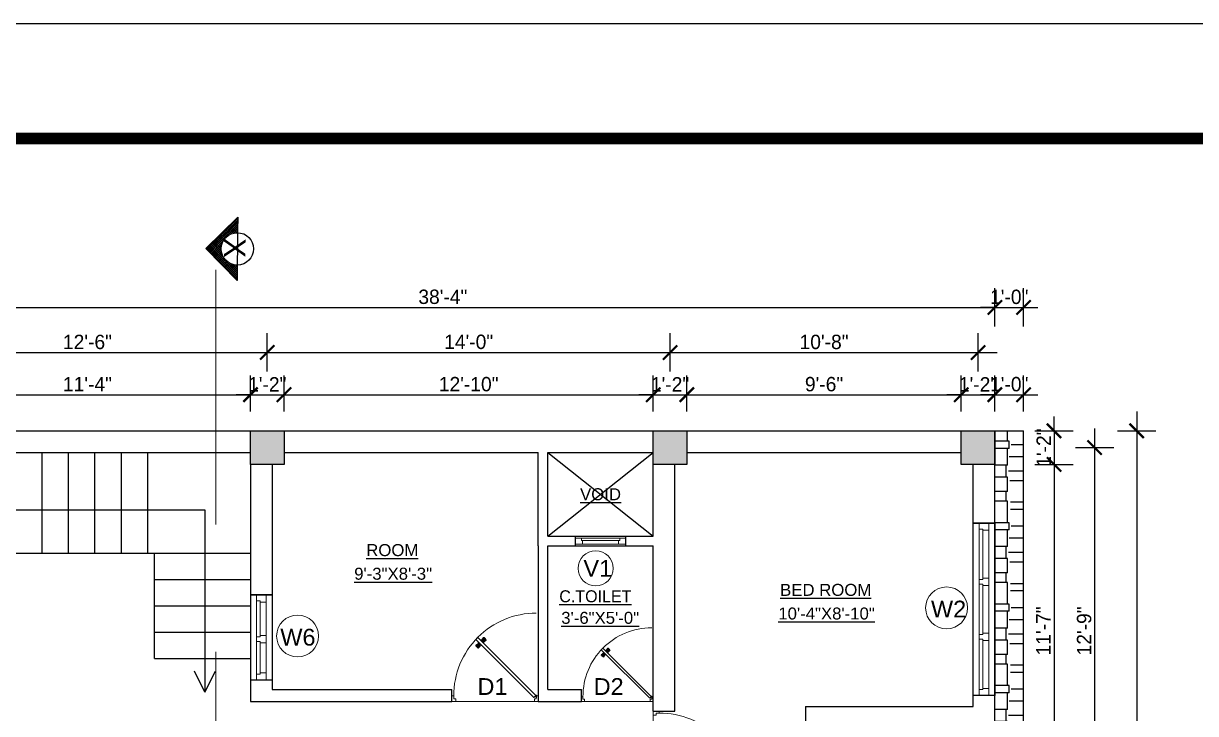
# Model space of a CAD drawing. Header units: inches. Extents: x 3672 to 10975, y -27382 to -746.
# Drawn here: x 4042.8 to 4531.6, y -25310.5 to -25022.4 of the extents above; entities that cross this region are included whole.
import ezdxf

# ---------------------------------------------------------------- set-up
doc = ezdxf.new("R2010")
doc.units = ezdxf.units.IN
doc.header["$LTSCALE"] = 17
doc.header["$MEASUREMENT"] = 0
doc.linetypes.add('21_FP_00$0$HIDDEN', pattern=[0.375, 0.25, -0.125])
doc.linetypes.add('PHANTOM2', pattern=[1.25, 0.625, -0.125, 0.125, -0.125, 0.125, -0.125])
for name, color, linetype, lineweight in [('25 BOT BAR', 12, 'Continuous', 25), ('aa_section_line', 2, 'PHANTOM2', 13), ('DOOR & WIN', 1, 'Continuous', 25), ('OUTLINE', 1, 'Continuous', 25), ('PUERTAS', 7, 'Continuous', 9), ('TEXT', 231, 'Continuous', 20), ('WINDOW FRAME PLAN', 162, 'Continuous', 18)]:
    doc.layers.add(name, color=color, linetype=linetype, lineweight=lineweight)
doc.layers.add('A-Sect-Iden', color=111, linetype='Continuous')
doc.styles.add('ARCHITECTURE', font='stylu.ttf')
doc.styles.add('DIMTEXT', font='arial.ttf', dxfattribs={"height": 6})
doc.styles.add('HEADING', font='swissel.ttf')
doc.dimstyles.new('8 SCALE', dxfattribs={"dimscale": 0, "dimtxt": 6, "dimasz": 6, "dimexe": 8, "dimexo": 8, "dimgap": 1.25, "dimtad": 1, "dimdec": 0, "dimzin": 3, "dimdsep": 46, "dimlunit": 4, "dimtxsty": 'ARCHITECTURE', "dimblk": 'ARCHTICK', "dimcen": 8, "dimdle": 8, "dimclrd": 5, "dimclre": 5, "dimclrt": 7, "dimadec": 0, "dimazin": 0, "dimtfac": 0.75, "dimtdec": 0, "dimtix": 1, "dimtmove": 2, "dimatfit": 3, "dimldrblk": 'ARCHTICK', "dimfxl": 8, "dimfxlon": 1, "dimtolj": 1, "dimtzin": 0, "dimlwd": -1, "dimlwe": -1, "dimarcsym": 0})

# ---------------------------------------------------------------- blocks, each defined once
blk = doc.blocks.new('3ft')
at = {"layer": 'PUERTAS', "color": 6}
for p, q in [((1.01, 2.52), (25.23, 26.74)), ((26.05, 25.92), (1.77, 1.64)), ((26.05, 25.92), (25.23, 26.74)), ((0, 2.4), (0, 0)), ((0.72, 2.4), (0, 2.4)), ((1.6, 0), (0, 0)), ((0.72, 1.52), (0.72, 2.44)), ((0.8, 1.52), (0.72, 1.52)), ((0.8, 1.52), (0.8, 2.41)), ((0.8, 1.2), (0.8, 1.52)), ((1.6, 1.2), (0.8, 1.2)), ((1.57, 1.84), (0.94, 2.47)), ((1.63, 1.89), (0.97, 2.55)), ((1.63, 1.89), (1.57, 1.84)), ((1.77, 1.64), (1.57, 1.84)), ((1.6, 0), (1.6, 1.2)), ((34.4, 0), (34.4, 1.2)), ((34.4, 1.2), (35.2, 1.2)), ((34.4, 0), (36, 0)), ((35.2, 1.2), (35.2, 2.4)), ((35.2, 2.4), (36, 2.4)), ((36, 0), (36, 2.4))]:
    blk.add_line(p, q, dxfattribs=at)
at = {"layer": 'PUERTAS', "color": 8}
for p, q in [((22.57, 24.94), (21.65, 25.68)), ((22.63, 24.99), (21.69, 25.75)), ((22.74, 25.1), (21.84, 25.9)), ((22.13, 26.28), (21.98, 26.13)), ((22.88, 25.24), (22.01, 26.06)), ((22.13, 26.28), (22.27, 26.42)), ((22.29, 26.41), (22.27, 26.42)), ((23.16, 25.52), (22.34, 26.39)), ((23.3, 25.66), (22.5, 26.56)), ((23.41, 25.77), (22.65, 26.71)), ((22.69, 24.32), (23.02, 24.83)), ((23.46, 25.83), (22.72, 26.75)), ((22.95, 24.96), (22.84, 25.07)), ((22.98, 24.99), (22.86, 25.1)), ((23.03, 25.04), (22.91, 25.15)), ((22.91, 24.53), (23.1, 24.91)), ((23.11, 25.12), (22.99, 25.23)), ((23.13, 24.76), (23.18, 24.99)), ((23.28, 25.3), (23.17, 25.41)), ((23.36, 25.37), (23.25, 25.49)), ((23.31, 24.94), (23.28, 25.08)), ((23.41, 25.43), (23.3, 25.54)), ((23.46, 25.09), (23.32, 25.13)), ((23.44, 25.45), (23.33, 25.56)), ((23.64, 25.27), (23.41, 25.22)), ((23.87, 25.49), (23.49, 25.3)), ((24.08, 25.71), (23.57, 25.38)), ((24.8, 24.56), (24.61, 24.18)), ((25.02, 24.77), (24.68, 24.26)), ((23.63, 23.38), (24.14, 23.72)), ((23.84, 23.6), (24.22, 23.79)), ((24.07, 23.82), (24.3, 23.88)), ((24.25, 24), (24.39, 23.97)), ((24.25, 23.26), (24.99, 22.34)), ((24.27, 23.64), (24.38, 23.53)), ((24.3, 23.67), (24.41, 23.56)), ((24.3, 23.32), (25.06, 22.38)), ((24.35, 23.72), (24.46, 23.61)), ((24.4, 24.15), (24.43, 24.01)), ((24.41, 23.43), (25.2, 22.53)), ((24.43, 23.8), (24.54, 23.69)), ((24.58, 24.33), (24.52, 24.1)), ((24.55, 23.57), (25.37, 22.7)), ((24.6, 23.97), (24.72, 23.86)), ((24.68, 24.05), (24.79, 23.94)), ((24.73, 24.1), (24.85, 23.99)), ((24.76, 24.13), (24.87, 24.02)), ((24.83, 23.85), (25.7, 23.03)), ((24.97, 23.99), (25.87, 23.2)), ((25.08, 24.1), (26.02, 23.34)), ((25.14, 24.15), (26.06, 23.41)), ((25.58, 22.82), (25.43, 22.67)), ((25.58, 22.82), (25.73, 22.97)), ((25.72, 22.98), (25.73, 22.97)), ((0, 0), (36, 0))]:
    blk.add_line(p, q, dxfattribs=at)
at = {"layer": 'PUERTAS', "color": 1}
for p, q in [((21.67, 25.73), (22.17, 26.23)), ((22.49, 24.95), (21.67, 25.61)), ((21.7, 25.82), (22.14, 26.26)), ((21.73, 25.79), (21.7, 25.82)), ((22.58, 26.7), (22.14, 26.26)), ((22.67, 26.73), (22.17, 26.23)), ((22.61, 26.67), (22.58, 26.7)), ((22.6, 24.96), (23.02, 25.38)), ((22.61, 24.25), (22.92, 24.72)), ((22.7, 25.07), (22.71, 25.06)), ((23.45, 25.91), (22.79, 26.73)), ((22.82, 25.06), (23.08, 25.32)), ((22.94, 24.95), (22.83, 25.07)), ((22.92, 24.72), (22.92, 24.72)), ((22.93, 24.94), (23.19, 25.21)), ((22.93, 24.84), (22.93, 24.83)), ((23.44, 25.81), (23.02, 25.38)), ((23.34, 25.58), (23.08, 25.32)), ((23.46, 25.47), (23.19, 25.21)), ((23.33, 25.7), (23.34, 25.69)), ((23.45, 25.46), (23.33, 25.57)), ((23.57, 25.47), (23.57, 25.47)), ((24.15, 25.79), (23.68, 25.48)), ((23.68, 25.48), (23.68, 25.48)), ((24.27, 25.78), (24.26, 25.79)), ((25.1, 24.84), (24.79, 24.38)), ((25.09, 24.96), (25.1, 24.95)), ((22.62, 24.13), (22.61, 24.14)), ((23.44, 23.31), (23.45, 23.3)), ((23.56, 23.3), (24.03, 23.61)), ((24.03, 23.61), (24.03, 23.62)), ((24.14, 23.62), (24.14, 23.62)), ((24.25, 23.62), (24.51, 23.89)), ((24.26, 23.29), (24.69, 23.71)), ((24.26, 23.63), (24.37, 23.52)), ((24.26, 23.18), (24.92, 22.37)), ((24.37, 23.52), (24.63, 23.77)), ((24.37, 23.4), (24.37, 23.4)), ((24.78, 24.15), (24.51, 23.89)), ((24.89, 24.03), (24.63, 23.77)), ((25.11, 24.14), (24.69, 23.71)), ((24.77, 24.14), (24.88, 24.03)), ((24.79, 24.38), (24.78, 24.37)), ((24.78, 24.26), (24.78, 24.26)), ((25, 24.03), (25, 24.03)), ((25.04, 22.36), (25.54, 22.86)), ((25.1, 22.42), (25.13, 22.39)), ((25.13, 22.39), (25.57, 22.83)), ((25.22, 24.14), (26.03, 23.48)), ((26.04, 23.37), (25.54, 22.86)), ((26.01, 23.27), (25.57, 22.83)), ((25.98, 23.3), (26.01, 23.27))]:
    blk.add_line(p, q, dxfattribs=at)
at = {"layer": 'PUERTAS', "color": 2}
for p, q in [((21.99, 26.11), (21.98, 26.13)), ((25.42, 22.68), (25.43, 22.67))]:
    blk.add_line(p, q, dxfattribs=at)
at = {"layer": 'PUERTAS', "color": 6}
for radius in [0.155, 0.0752]:
    blk.add_circle((0.82, 2.56), radius, dxfattribs=at)
blk.add_arc((0.82, 2.56), 34.38, 359.7285, 90.0333, dxfattribs=at)
at = {"layer": 'PUERTAS', "color": 1}
for centre, start, end in [((22.54, 25.01), 231.0764, 315), ((22.73, 26.68), 38.9236, 135), ((22.77, 25.12), 225, 315), ((22.99, 24.89), 135, 219.7428), ((22.87, 24.78), 315, 39.7428), ((23.28, 25.63), 315, 45), ((23.39, 25.86), 315, 38.9236), ((23.51, 25.41), 50.2572, 135), ((23.62, 25.53), 230.2572, 315), ((24.2, 25.73), 45, 135), ((25.04, 24.89), 315, 45), ((22.67, 24.2), 135, 225), ((23.51, 23.36), 225, 315), ((24.09, 23.56), 50.2572, 135), ((24.2, 23.68), 230.2572, 315), ((24.32, 23.23), 135, 218.9236), ((24.42, 23.46), 135, 225), ((24.84, 24.31), 135, 219.7428), ((24.72, 24.21), 315, 39.7428), ((24.94, 23.98), 45, 135), ((24.98, 22.42), 218.9236, 315), ((25.17, 24.08), 51.0764, 135), ((25.98, 23.42), 315, 51.0764)]:
    blk.add_arc(centre, 0.08, start, end, dxfattribs=at)
blk = doc.blocks.new('*U2796')
at = {"color": 3, "xscale": -1}
blk.add_blockref('3ft', (42, 0), dxfattribs=at)
blk = doc.blocks.new('2ft6in')
at = {"layer": 'PUERTAS', "color": 2}
for p, q in [((0.84, 2.1), (21.02, 22.28)), ((21.71, 21.6), (1.47, 1.37)), ((18.33, 21.76), (18.31, 21.77)), ((21.71, 21.6), (21.02, 22.28)), ((21.18, 18.9), (21.2, 18.89)), ((0, 2), (0, 0)), ((0.6, 2), (0, 2)), ((1.33, 0), (0, 0)), ((0.6, 1.26), (0.6, 2.04)), ((0.67, 1.26), (0.6, 1.26)), ((0.67, 1.26), (0.67, 2.01)), ((0.67, 1), (0.67, 1.26)), ((1.33, 1), (0.67, 1)), ((1.31, 1.53), (0.79, 2.06)), ((1.36, 1.58), (0.81, 2.12)), ((1.36, 1.58), (1.31, 1.53)), ((1.47, 1.37), (1.31, 1.53)), ((1.33, 0), (1.33, 1)), ((28.67, 0), (28.67, 1)), ((28.67, 1), (29.33, 1)), ((28.67, 0), (30, 0)), ((29.33, 1), (29.33, 2)), ((29.33, 2), (30, 2)), ((30, 0), (30, 2))]:
    blk.add_line(p, q, dxfattribs=at)
at = {"layer": 'PUERTAS', "color": 8}
for p, q in [((18.81, 20.78), (18.04, 21.4)), ((18.86, 20.83), (18.08, 21.46)), ((18.95, 20.92), (18.2, 21.58)), ((18.44, 21.9), (18.31, 21.77)), ((19.07, 21.03), (18.34, 21.72)), ((18.44, 21.9), (18.56, 22.02)), ((18.58, 22.01), (18.56, 22.02)), ((19.3, 21.26), (18.61, 22)), ((19.42, 21.38), (18.75, 22.14)), ((19.51, 21.48), (18.88, 22.26)), ((18.91, 20.27), (19.19, 20.69)), ((19.55, 21.53), (18.93, 22.3)), ((19.13, 20.8), (19.03, 20.9)), ((19.15, 20.82), (19.05, 20.92)), ((19.09, 20.44), (19.25, 20.76)), ((19.19, 20.87), (19.1, 20.96)), ((19.25, 20.93), (19.16, 21.02)), ((19.28, 20.63), (19.32, 20.83)), ((19.4, 21.08), (19.31, 21.17)), ((19.47, 21.15), (19.38, 21.24)), ((19.43, 20.78), (19.4, 20.9)), ((19.51, 21.19), (19.42, 21.28)), ((19.55, 20.91), (19.43, 20.94)), ((19.53, 21.21), (19.44, 21.3)), ((19.7, 21.06), (19.51, 21.01)), ((19.89, 21.24), (19.58, 21.08)), ((20.07, 21.42), (19.64, 21.15)), ((19.69, 19.49), (20.12, 19.76)), ((19.87, 19.67), (20.18, 19.83)), ((20.06, 19.85), (20.25, 19.9)), ((20.21, 20), (20.33, 19.97)), ((20.23, 19.7), (20.32, 19.61)), ((20.25, 19.72), (20.34, 19.63)), ((20.29, 19.76), (20.38, 19.67)), ((20.33, 20.13), (20.36, 20.01)), ((20.36, 19.83), (20.45, 19.74)), ((20.48, 20.28), (20.44, 20.08)), ((20.46, 19.64), (21.14, 18.91)), ((20.5, 19.98), (20.6, 19.89)), ((20.67, 20.47), (20.51, 20.15)), ((20.85, 20.64), (20.57, 20.22)), ((20.57, 20.04), (20.66, 19.95)), ((20.61, 20.09), (20.7, 19.99)), ((20.63, 20.11), (20.72, 20.01)), ((20.69, 19.87), (21.42, 19.19)), ((20.81, 19.99), (21.56, 19.33)), ((20.9, 20.08), (21.68, 19.45)), ((20.95, 20.13), (21.72, 19.51)), ((20.21, 19.38), (20.83, 18.61)), ((20.25, 19.43), (20.88, 18.65)), ((20.34, 19.53), (21, 18.77)), ((21.32, 19.01), (21.2, 18.89)), ((21.32, 19.01), (21.44, 19.14)), ((21.43, 19.15), (21.44, 19.14)), ((0, 0), (30, 0))]:
    blk.add_line(p, q, dxfattribs=at)
at = {"layer": 'PUERTAS', "color": 1}
for p, q in [((18.06, 21.44), (18.48, 21.86)), ((18.74, 20.79), (18.06, 21.34)), ((18.08, 21.51), (18.45, 21.88)), ((18.11, 21.49), (18.08, 21.51)), ((18.82, 22.25), (18.45, 21.88)), ((18.9, 22.28), (18.48, 21.86)), ((18.84, 22.23), (18.82, 22.25)), ((18.83, 20.8), (19.18, 21.15)), ((18.84, 20.21), (19.1, 20.6)), ((18.85, 20.11), (18.84, 20.12)), ((18.92, 20.89), (18.93, 20.88)), ((19.54, 21.59), (18.99, 22.27)), ((19.02, 20.88), (19.24, 21.1)), ((19.12, 20.8), (19.03, 20.89)), ((19.1, 20.7), (19.11, 20.69)), ((19.1, 20.6), (19.1, 20.6)), ((19.11, 20.79), (19.33, 21.01)), ((19.54, 21.5), (19.18, 21.15)), ((19.45, 21.31), (19.24, 21.1)), ((19.55, 21.22), (19.33, 21.01)), ((19.45, 21.41), (19.45, 21.41)), ((19.54, 21.22), (19.45, 21.31)), ((19.64, 21.23), (19.64, 21.23)), ((19.64, 19.42), (20.02, 19.67)), ((19.74, 21.24), (19.73, 21.23)), ((20.12, 21.49), (19.74, 21.24)), ((20.02, 19.67), (20.03, 19.68)), ((20.12, 19.68), (20.12, 19.68)), ((20.21, 19.69), (20.43, 19.9)), ((20.22, 21.48), (20.22, 21.49)), ((20.22, 19.41), (20.57, 19.76)), ((20.22, 19.69), (20.31, 19.6)), ((20.31, 19.6), (20.52, 19.81)), ((20.65, 20.12), (20.43, 19.9)), ((20.74, 20.03), (20.52, 19.81)), ((20.93, 20.11), (20.57, 19.76)), ((20.64, 20.11), (20.73, 20.02)), ((20.66, 20.31), (20.65, 20.31)), ((20.65, 20.21), (20.65, 20.22)), ((20.91, 20.7), (20.66, 20.31)), ((20.84, 20.02), (20.83, 20.03)), ((20.91, 20.8), (20.91, 20.79)), ((21.02, 20.12), (21.7, 19.57)), ((19.53, 19.43), (19.54, 19.42)), ((20.22, 19.32), (20.76, 18.64)), ((20.31, 19.5), (20.31, 19.5)), ((20.86, 18.63), (21.28, 19.05)), ((20.91, 18.68), (20.94, 18.66)), ((20.94, 18.66), (21.31, 19.03)), ((21.7, 19.47), (21.28, 19.05)), ((21.67, 19.4), (21.31, 19.03)), ((21.65, 19.42), (21.67, 19.4))]:
    blk.add_line(p, q, dxfattribs=at)
at = {"layer": 'PUERTAS', "color": 2}
for radius in [0.129, 0.0627]:
    blk.add_circle((0.68, 2.14), radius, dxfattribs=at)
at = {"layer": 'PUERTAS', "color": 8}
blk.add_arc((0.68, 2.14), 28.65, 359.7285, 90.0333, dxfattribs=at)
at = {"layer": 'PUERTAS', "color": 1}
for centre, start, end in [((18.78, 20.84), 231.0764, 315), ((18.89, 20.16), 135, 225), ((18.94, 22.23), 38.9236, 135), ((18.97, 20.93), 225, 315), ((19.16, 20.74), 135, 219.7428), ((19.06, 20.65), 315, 39.7428), ((19.4, 21.36), 315, 45), ((19.49, 21.55), 315, 38.9236), ((19.6, 21.18), 50.2572, 135), ((19.68, 21.28), 230.2572, 315), ((20.07, 19.63), 50.2572, 135), ((20.17, 21.44), 45, 135), ((20.16, 19.73), 230.2572, 315), ((20.35, 19.55), 135, 225), ((20.7, 20.26), 135, 219.7428), ((20.6, 20.17), 315, 39.7428), ((20.78, 19.98), 45, 135), ((20.87, 20.75), 315, 45), ((20.98, 20.07), 51.0764, 135), ((21.65, 19.52), 315, 51.0764), ((19.59, 19.47), 225, 315), ((20.27, 19.36), 135, 218.9236), ((20.82, 18.68), 218.9236, 315)]:
    blk.add_arc(centre, 0.0667, start, end, dxfattribs=at)
blk = doc.blocks.new('*U2794')
at = {"color": 3, "xscale": -1}
blk.add_blockref('2ft6in', (42, 0), dxfattribs=at)
blk = doc.blocks.new('*U2798')
at = {"color": 3}
blk.add_blockref('3ft', (0, 0), dxfattribs=at)
blk = doc.blocks.new('ffddd')
at = {"layer": 'DOOR & WIN'}
for p, q in [((-13345.31, -2388.07), (-13345.31, -2316.07)), ((-13336.31, -2316.07), (-13345.31, -2316.07)), ((-13336.31, -2316.07), (-13336.31, -2388.07)), ((-13336.31, -2388.07), (-13345.31, -2388.07)), ((-13336.31, -2388.07), (-13345.31, -2388.07))]:
    blk.add_line(p, q, dxfattribs=at)
at = {"layer": 'WINDOW FRAME PLAN'}
for p, q in [((-13342.81, -2316.07), (-13342.81, -2318.57)), ((-13338.81, -2316.07), (-13338.81, -2319.07)), ((-13342.81, -2385.57), (-13342.81, -2318.57)), ((-13342.81, -2318.57), (-13341.31, -2318.57)), ((-13341.31, -2318.57), (-13341.31, -2319.07)), ((-13341.31, -2319.07), (-13341.31, -2339.57)), ((-13341.31, -2319.07), (-13338.81, -2319.07)), ((-13338.81, -2319.07), (-13338.81, -2385.07)), ((-13342.81, -2339.57), (-13341.31, -2339.57)), ((-13342.81, -2341.57), (-13341.31, -2341.57)), ((-13341.31, -2339.07), (-13338.81, -2339.07)), ((-13341.31, -2341.57), (-13341.31, -2342.07)), ((-13341.31, -2341.57), (-13341.31, -2362.57)), ((-13341.31, -2342.07), (-13338.81, -2342.07)), ((-13342.81, -2362.57), (-13341.31, -2362.57)), ((-13342.81, -2364.57), (-13341.31, -2364.57)), ((-13341.31, -2362.07), (-13338.81, -2362.07)), ((-13341.31, -2362.57), (-13341.31, -2362.07)), ((-13341.31, -2364.57), (-13341.31, -2385.57)), ((-13341.31, -2365.07), (-13338.81, -2365.07)), ((-13342.81, -2388.07), (-13342.81, -2385.57)), ((-13342.81, -2385.57), (-13341.31, -2385.57)), ((-13341.31, -2385.07), (-13338.81, -2385.07)), ((-13341.31, -2385.57), (-13341.31, -2385.07)), ((-13338.81, -2388.07), (-13338.81, -2385.07))]:
    blk.add_line(p, q, dxfattribs=at)
blk = doc.blocks.new('_ArchTick')
at = {"color": 0, "linetype": 'ByBlock', "const_width": 0.15}
blk.add_lwpolyline([(-0.5, -0.5), (0.5, 0.5)], dxfattribs=at)
blk = doc.blocks.new('*D2964')
at = {"layer": '25 BOT BAR', "color": 5, "transparency": 16777216}
for p, q in [((4001.45, -25184.46), (4001.45, -25169.37)), ((4137.45, -25184.46), (4137.45, -25169.37)), ((3993.45, -25177.37), (4145.45, -25177.37))]:
    blk.add_line(p, q, dxfattribs=at)
at = {"layer": 'Defpoints', "color": 0, "transparency": 16777216}
for p in [(4137.45, -25177.37), (4001.45, -25192.46), (4137.45, -25192.46)]:
    blk.add_point(p, dxfattribs=at)
at = {"layer": '25 BOT BAR', "color": 5, "transparency": 16777216, "xscale": 6, "yscale": 6, "zscale": 6, "rotation": 180}
blk.add_blockref('_ArchTick', (4001.45, -25177.37), dxfattribs=at)
at = {"layer": '25 BOT BAR', "color": 5, "transparency": 16777216, "xscale": 6, "yscale": 6, "zscale": 6}
blk.add_blockref('_ArchTick', (4137.45, -25177.37), dxfattribs=at)
at = {"layer": '25 BOT BAR', "color": 7, "transparency": 16777216, "insert": (4069.45, -25172.98), "char_height": 6, "attachment_point": 5, "style": 'ARCHITECTURE'}
blk.add_mtext('\\A1;11\'-4"', dxfattribs=at)
blk = doc.blocks.new('*D2965')
at = {"layer": '25 BOT BAR', "color": 5, "transparency": 16777216}
for p, q in [((4137.45, -25184.46), (4137.45, -25169.37)), ((4151.45, -25184.46), (4151.45, -25169.37)), ((4137.45, -25177.37), (4131.45, -25177.37)), ((4137.45, -25177.37), (4151.45, -25177.37)), ((4151.45, -25177.37), (4157.45, -25177.37))]:
    blk.add_line(p, q, dxfattribs=at)
at = {"layer": 'Defpoints', "color": 0, "transparency": 16777216}
for p in [(4151.45, -25177.37), (4137.45, -25192.46), (4151.45, -25192.46)]:
    blk.add_point(p, dxfattribs=at)
at = {"layer": '25 BOT BAR', "color": 5, "transparency": 16777216, "xscale": 6, "yscale": 6, "zscale": 6}
blk.add_blockref('_ArchTick', (4137.45, -25177.37), dxfattribs=at)
at = {"layer": '25 BOT BAR', "color": 5, "transparency": 16777216, "xscale": 6, "yscale": 6, "zscale": 6, "rotation": 180}
blk.add_blockref('_ArchTick', (4151.45, -25177.37), dxfattribs=at)
at = {"layer": '25 BOT BAR', "color": 7, "transparency": 16777216, "insert": (4144.45, -25173.06), "char_height": 6, "attachment_point": 5, "style": 'ARCHITECTURE'}
blk.add_mtext('\\A1;1\'-2"', dxfattribs=at)
blk = doc.blocks.new('*D2966')
at = {"layer": '25 BOT BAR', "color": 5, "transparency": 16777216}
for p, q in [((4151.45, -25184.46), (4151.45, -25169.37)), ((4305.45, -25184.46), (4305.45, -25169.37)), ((4143.45, -25177.37), (4313.45, -25177.37))]:
    blk.add_line(p, q, dxfattribs=at)
at = {"layer": 'Defpoints', "color": 0, "transparency": 16777216}
for p in [(4305.45, -25177.37), (4151.45, -25192.46), (4305.45, -25192.46)]:
    blk.add_point(p, dxfattribs=at)
at = {"layer": '25 BOT BAR', "color": 5, "transparency": 16777216, "xscale": 6, "yscale": 6, "zscale": 6, "rotation": 180}
blk.add_blockref('_ArchTick', (4151.45, -25177.37), dxfattribs=at)
at = {"layer": '25 BOT BAR', "color": 5, "transparency": 16777216, "xscale": 6, "yscale": 6, "zscale": 6}
blk.add_blockref('_ArchTick', (4305.45, -25177.37), dxfattribs=at)
at = {"layer": '25 BOT BAR', "color": 7, "transparency": 16777216, "insert": (4228.45, -25173.01), "char_height": 6, "attachment_point": 5, "style": 'ARCHITECTURE'}
blk.add_mtext('\\A1;12\'-10"', dxfattribs=at)
blk = doc.blocks.new('*D2967')
at = {"layer": '25 BOT BAR', "color": 5, "transparency": 16777216}
for p, q in [((4305.45, -25184.46), (4305.45, -25169.37)), ((4319.45, -25184.46), (4319.45, -25169.37)), ((4305.45, -25177.37), (4299.45, -25177.37)), ((4305.45, -25177.37), (4319.45, -25177.37)), ((4319.45, -25177.37), (4325.45, -25177.37))]:
    blk.add_line(p, q, dxfattribs=at)
at = {"layer": 'Defpoints', "color": 0, "transparency": 16777216}
for p in [(4319.45, -25177.37), (4305.45, -25192.46), (4319.45, -25192.46)]:
    blk.add_point(p, dxfattribs=at)
at = {"layer": '25 BOT BAR', "color": 5, "transparency": 16777216, "xscale": 6, "yscale": 6, "zscale": 6}
blk.add_blockref('_ArchTick', (4305.45, -25177.37), dxfattribs=at)
at = {"layer": '25 BOT BAR', "color": 5, "transparency": 16777216, "xscale": 6, "yscale": 6, "zscale": 6, "rotation": 180}
blk.add_blockref('_ArchTick', (4319.45, -25177.37), dxfattribs=at)
at = {"layer": '25 BOT BAR', "color": 7, "transparency": 16777216, "insert": (4312.45, -25173.06), "char_height": 6, "attachment_point": 5, "style": 'ARCHITECTURE'}
blk.add_mtext('\\A1;1\'-2"', dxfattribs=at)
blk = doc.blocks.new('*D2968')
at = {"layer": '25 BOT BAR', "color": 5, "transparency": 16777216}
for p, q in [((4319.45, -25184.46), (4319.45, -25169.37)), ((4433.91, -25184.46), (4433.91, -25169.37)), ((4311.45, -25177.37), (4441.91, -25177.37))]:
    blk.add_line(p, q, dxfattribs=at)
at = {"layer": 'Defpoints', "color": 0, "transparency": 16777216}
for p in [(4433.91, -25177.37), (4319.45, -25192.46), (4433.91, -25192.46)]:
    blk.add_point(p, dxfattribs=at)
at = {"layer": '25 BOT BAR', "color": 5, "transparency": 16777216, "xscale": 6, "yscale": 6, "zscale": 6, "rotation": 180}
blk.add_blockref('_ArchTick', (4319.45, -25177.37), dxfattribs=at)
at = {"layer": '25 BOT BAR', "color": 5, "transparency": 16777216, "xscale": 6, "yscale": 6, "zscale": 6}
blk.add_blockref('_ArchTick', (4433.91, -25177.37), dxfattribs=at)
at = {"layer": '25 BOT BAR', "color": 7, "transparency": 16777216, "insert": (4376.68, -25173.01), "char_height": 6, "attachment_point": 5, "style": 'ARCHITECTURE'}
blk.add_mtext('\\A1;9\'-6"', dxfattribs=at)
blk = doc.blocks.new('*D2969')
at = {"layer": '25 BOT BAR', "color": 5, "transparency": 16777216}
for p, q in [((4433.91, -25184.46), (4433.91, -25169.37)), ((4447.91, -25184.46), (4447.91, -25169.37)), ((4433.91, -25177.37), (4427.91, -25177.37)), ((4433.91, -25177.37), (4447.91, -25177.37)), ((4447.91, -25177.37), (4453.91, -25177.37))]:
    blk.add_line(p, q, dxfattribs=at)
at = {"layer": 'Defpoints', "color": 0, "transparency": 16777216}
for p in [(4447.91, -25177.37), (4433.91, -25192.46), (4447.91, -25192.46)]:
    blk.add_point(p, dxfattribs=at)
at = {"layer": '25 BOT BAR', "color": 5, "transparency": 16777216, "xscale": 6, "yscale": 6, "zscale": 6}
blk.add_blockref('_ArchTick', (4433.91, -25177.37), dxfattribs=at)
at = {"layer": '25 BOT BAR', "color": 5, "transparency": 16777216, "xscale": 6, "yscale": 6, "zscale": 6, "rotation": 180}
blk.add_blockref('_ArchTick', (4447.91, -25177.37), dxfattribs=at)
at = {"layer": '25 BOT BAR', "color": 7, "transparency": 16777216, "insert": (4440.91, -25173.06), "char_height": 6, "attachment_point": 5, "style": 'ARCHITECTURE'}
blk.add_mtext('\\A1;1\'-2"', dxfattribs=at)
blk = doc.blocks.new('*D2970')
at = {"layer": '25 BOT BAR', "color": 5, "transparency": 16777216}
for p, q in [((3994.45, -25167.76), (3994.45, -25151.76)), ((4144.45, -25167.76), (4144.45, -25151.76)), ((3986.45, -25159.76), (4152.45, -25159.76))]:
    blk.add_line(p, q, dxfattribs=at)
at = {"layer": 'Defpoints', "color": 0, "transparency": 16777216}
for p in [(4144.45, -25159.76), (3994.45, -25199.46), (4144.45, -25199.46)]:
    blk.add_point(p, dxfattribs=at)
at = {"layer": '25 BOT BAR', "color": 5, "transparency": 16777216, "xscale": 6, "yscale": 6, "zscale": 6, "rotation": 180}
blk.add_blockref('_ArchTick', (3994.45, -25159.76), dxfattribs=at)
at = {"layer": '25 BOT BAR', "color": 5, "transparency": 16777216, "xscale": 6, "yscale": 6, "zscale": 6}
blk.add_blockref('_ArchTick', (4144.45, -25159.76), dxfattribs=at)
at = {"layer": '25 BOT BAR', "color": 7, "transparency": 16777216, "insert": (4069.45, -25155.4), "char_height": 6, "attachment_point": 5, "style": 'ARCHITECTURE'}
blk.add_mtext('\\A1;12\'-6"', dxfattribs=at)
blk = doc.blocks.new('*D2971')
at = {"layer": '25 BOT BAR', "color": 5, "transparency": 16777216}
for p, q in [((4144.45, -25167.76), (4144.45, -25151.76)), ((4312.45, -25167.76), (4312.45, -25151.76)), ((4136.45, -25159.76), (4320.45, -25159.76))]:
    blk.add_line(p, q, dxfattribs=at)
at = {"layer": 'Defpoints', "color": 0, "transparency": 16777216}
for p in [(4312.45, -25159.76), (4144.45, -25199.46), (4312.45, -25199.46)]:
    blk.add_point(p, dxfattribs=at)
at = {"layer": '25 BOT BAR', "color": 5, "transparency": 16777216, "xscale": 6, "yscale": 6, "zscale": 6, "rotation": 180}
blk.add_blockref('_ArchTick', (4144.45, -25159.76), dxfattribs=at)
at = {"layer": '25 BOT BAR', "color": 5, "transparency": 16777216, "xscale": 6, "yscale": 6, "zscale": 6}
blk.add_blockref('_ArchTick', (4312.45, -25159.76), dxfattribs=at)
at = {"layer": '25 BOT BAR', "color": 7, "transparency": 16777216, "insert": (4228.45, -25155.36), "char_height": 6, "attachment_point": 5, "style": 'ARCHITECTURE'}
blk.add_mtext('\\A1;14\'-0"', dxfattribs=at)
blk = doc.blocks.new('*D2972')
at = {"layer": '25 BOT BAR', "color": 5, "transparency": 16777216}
for p, q in [((4312.45, -25167.76), (4312.45, -25151.76)), ((4440.91, -25167.76), (4440.91, -25151.76)), ((4304.45, -25159.76), (4448.91, -25159.76))]:
    blk.add_line(p, q, dxfattribs=at)
at = {"layer": 'Defpoints', "color": 0, "transparency": 16777216}
for p in [(4440.91, -25159.76), (4312.45, -25199.46), (4440.91, -25199.46)]:
    blk.add_point(p, dxfattribs=at)
at = {"layer": '25 BOT BAR', "color": 5, "transparency": 16777216, "xscale": 6, "yscale": 6, "zscale": 6, "rotation": 180}
blk.add_blockref('_ArchTick', (4312.45, -25159.76), dxfattribs=at)
at = {"layer": '25 BOT BAR', "color": 5, "transparency": 16777216, "xscale": 6, "yscale": 6, "zscale": 6}
blk.add_blockref('_ArchTick', (4440.91, -25159.76), dxfattribs=at)
at = {"layer": '25 BOT BAR', "color": 7, "transparency": 16777216, "insert": (4376.68, -25155.39), "char_height": 6, "attachment_point": 5, "style": 'ARCHITECTURE'}
blk.add_mtext('\\A1;10\'-8"', dxfattribs=at)
blk = doc.blocks.new('*D2973')
at = {"layer": '25 BOT BAR', "color": 5, "transparency": 16777216}
for p, q in [((3987.45, -25148.94), (3987.45, -25132.94)), ((4447.91, -25148.94), (4447.91, -25132.94)), ((3979.45, -25140.94), (4455.91, -25140.94))]:
    blk.add_line(p, q, dxfattribs=at)
at = {"layer": 'Defpoints', "color": 0, "transparency": 16777216}
for p in [(4447.91, -25140.94), (3987.45, -25192.46), (4447.91, -25192.46)]:
    blk.add_point(p, dxfattribs=at)
at = {"layer": '25 BOT BAR', "color": 5, "transparency": 16777216, "xscale": 6, "yscale": 6, "zscale": 6, "rotation": 180}
blk.add_blockref('_ArchTick', (3987.45, -25140.94), dxfattribs=at)
at = {"layer": '25 BOT BAR', "color": 5, "transparency": 16777216, "xscale": 6, "yscale": 6, "zscale": 6}
blk.add_blockref('_ArchTick', (4447.91, -25140.94), dxfattribs=at)
at = {"layer": '25 BOT BAR', "color": 7, "transparency": 16777216, "insert": (4217.68, -25136.56), "char_height": 6, "attachment_point": 5, "style": 'ARCHITECTURE'}
blk.add_mtext('\\A1;38\'-4"', dxfattribs=at)
blk = doc.blocks.new('*D2936')
at = {"layer": '25 BOT BAR', "color": 5, "transparency": 16777216}
for p, q in [((4472.59, -25192.46), (4472.59, -25186.46)), ((4464.59, -25192.46), (4480.59, -25192.46)), ((4472.59, -25192.46), (4472.59, -25206.46)), ((4464.59, -25206.46), (4480.59, -25206.46)), ((4472.59, -25206.46), (4472.59, -25212.46))]:
    blk.add_line(p, q, dxfattribs=at)
at = {"layer": 'Defpoints', "color": 0, "transparency": 16777216}
for p in [(4447.91, -25192.46), (4447.91, -25206.46), (4472.59, -25206.46)]:
    blk.add_point(p, dxfattribs=at)
at = {"layer": '25 BOT BAR', "color": 5, "transparency": 16777216, "xscale": 6, "yscale": 6, "zscale": 6}
for p, rotation in [((4472.59, -25192.46), 270), ((4472.59, -25206.46), 90)]:
    blk.add_blockref('_ArchTick', p, dxfattribs=dict(at, rotation=rotation))
at = {"layer": '25 BOT BAR', "color": 7, "transparency": 16777216, "insert": (4468.29, -25199.46), "char_height": 6, "attachment_point": 5, "rotation": 90, "style": 'ARCHITECTURE'}
blk.add_mtext('\\A1;1\'-2"', dxfattribs=at)
blk = doc.blocks.new('*D2937')
at = {"layer": '25 BOT BAR', "color": 5, "transparency": 16777216}
for p, q in [((4472.59, -25198.46), (4472.59, -25353.46)), ((4464.59, -25206.46), (4480.59, -25206.46)), ((4464.59, -25345.46), (4480.59, -25345.46))]:
    blk.add_line(p, q, dxfattribs=at)
at = {"layer": 'Defpoints', "color": 0, "transparency": 16777216}
for p in [(4447.91, -25206.46), (4447.91, -25345.46), (4472.59, -25345.46)]:
    blk.add_point(p, dxfattribs=at)
at = {"layer": '25 BOT BAR', "color": 5, "transparency": 16777216, "xscale": 6, "yscale": 6, "zscale": 6}
for p, rotation in [((4472.59, -25206.46), 90), ((4472.59, -25345.46), 270)]:
    blk.add_blockref('_ArchTick', p, dxfattribs=dict(at, rotation=rotation))
at = {"layer": '25 BOT BAR', "color": 7, "transparency": 16777216, "insert": (4468.13, -25275.96), "char_height": 6, "attachment_point": 5, "rotation": 90, "style": 'ARCHITECTURE'}
blk.add_mtext('\\A1;11\'-7"', dxfattribs=at)
blk = doc.blocks.new('*D2931')
at = {"layer": '25 BOT BAR', "color": 5, "transparency": 16777216}
for p, q in [((4489.52, -25191.46), (4489.52, -25360.46)), ((4481.52, -25199.46), (4497.52, -25199.46)), ((4481.52, -25352.46), (4497.52, -25352.46))]:
    blk.add_line(p, q, dxfattribs=at)
at = {"layer": 'Defpoints', "color": 0, "transparency": 16777216}
for p in [(4440.91, -25199.46), (4440.91, -25352.46), (4489.52, -25352.46)]:
    blk.add_point(p, dxfattribs=at)
at = {"layer": '25 BOT BAR', "color": 5, "transparency": 16777216, "xscale": 6, "yscale": 6, "zscale": 6}
for p, rotation in [((4489.52, -25199.46), 90), ((4489.52, -25352.46), 270)]:
    blk.add_blockref('_ArchTick', p, dxfattribs=dict(at, rotation=rotation))
at = {"layer": '25 BOT BAR', "color": 7, "transparency": 16777216, "insert": (4485.17, -25275.96), "char_height": 6, "attachment_point": 5, "rotation": 90, "style": 'ARCHITECTURE'}
blk.add_mtext('\\A1;12\'-9"', dxfattribs=at)
blk = doc.blocks.new('*D2934')
at = {"layer": '25 BOT BAR', "color": 5, "transparency": 16777216}
for p, q in [((4507.07, -25184.46), (4507.07, -25660.46)), ((4499.07, -25192.46), (4515.07, -25192.46)), ((4499.07, -25652.46), (4515.07, -25652.46))]:
    blk.add_line(p, q, dxfattribs=at)
at = {"layer": 'Defpoints', "color": 0, "transparency": 16777216}
for p in [(4447.91, -25192.46), (4447.91, -25652.46), (4507.07, -25652.46)]:
    blk.add_point(p, dxfattribs=at)
at = {"layer": '25 BOT BAR', "color": 5, "transparency": 16777216, "xscale": 6, "yscale": 6, "zscale": 6}
for p, rotation in [((4507.07, -25192.46), 90), ((4507.07, -25652.46), 270)]:
    blk.add_blockref('_ArchTick', p, dxfattribs=dict(at, rotation=rotation))
at = {"layer": '25 BOT BAR', "color": 7, "transparency": 16777216, "insert": (4502.69, -25422.46), "char_height": 6, "attachment_point": 5, "rotation": 90, "style": 'ARCHITECTURE'}
blk.add_mtext('\\A1;38\'-4"', dxfattribs=at)
blk = doc.blocks.new('*D2923')
at = {"layer": '25 BOT BAR', "color": 5, "transparency": 16777216}
for p, q in [((4447.91, -25148.94), (4447.91, -25132.94)), ((4459.91, -25148.94), (4459.91, -25132.94)), ((4447.91, -25140.94), (4441.91, -25140.94)), ((4447.91, -25140.94), (4459.91, -25140.94)), ((4459.91, -25140.94), (4465.91, -25140.94))]:
    blk.add_line(p, q, dxfattribs=at)
at = {"layer": 'Defpoints', "color": 0, "transparency": 16777216}
for p in [(4459.91, -25140.94), (4447.91, -25192.46), (4459.91, -25192.46)]:
    blk.add_point(p, dxfattribs=at)
at = {"layer": '25 BOT BAR', "color": 5, "transparency": 16777216, "xscale": 6, "yscale": 6, "zscale": 6}
blk.add_blockref('_ArchTick', (4447.91, -25140.94), dxfattribs=at)
at = {"layer": '25 BOT BAR', "color": 5, "transparency": 16777216, "xscale": 6, "yscale": 6, "zscale": 6, "rotation": 180}
blk.add_blockref('_ArchTick', (4459.91, -25140.94), dxfattribs=at)
at = {"layer": '25 BOT BAR', "color": 7, "transparency": 16777216, "insert": (4453.91, -25136.58), "char_height": 6, "attachment_point": 5, "style": 'ARCHITECTURE'}
blk.add_mtext('\\A1;1\'-0"', dxfattribs=at)
blk = doc.blocks.new('*D2913')
at = {"layer": '25 BOT BAR', "color": 5, "transparency": 16777216}
for p, q in [((4447.91, -25184.46), (4447.91, -25169.37)), ((4459.91, -25184.46), (4459.91, -25169.37)), ((4447.91, -25177.37), (4441.91, -25177.37)), ((4447.91, -25177.37), (4459.91, -25177.37)), ((4459.91, -25177.37), (4465.91, -25177.37))]:
    blk.add_line(p, q, dxfattribs=at)
at = {"layer": 'Defpoints', "color": 0, "transparency": 16777216}
for p in [(4459.91, -25177.37), (4447.91, -25192.46), (4459.91, -25192.46)]:
    blk.add_point(p, dxfattribs=at)
at = {"layer": '25 BOT BAR', "color": 5, "transparency": 16777216, "xscale": 6, "yscale": 6, "zscale": 6}
blk.add_blockref('_ArchTick', (4447.91, -25177.37), dxfattribs=at)
at = {"layer": '25 BOT BAR', "color": 5, "transparency": 16777216, "xscale": 6, "yscale": 6, "zscale": 6, "rotation": 180}
blk.add_blockref('_ArchTick', (4459.91, -25177.37), dxfattribs=at)
at = {"layer": '25 BOT BAR', "color": 7, "transparency": 16777216, "insert": (4453.91, -25173.01), "char_height": 6, "attachment_point": 5, "style": 'ARCHITECTURE'}
blk.add_mtext('\\A1;1\'-0"', dxfattribs=at)

msp = doc.modelspace()

# ---------------------------------------------------------------- hatches: boundary and pattern name
at = {"layer": 'A-Sect-Iden', "ltscale": 0.5}
h = msp.add_hatch(dxfattribs=at)
h.set_pattern_fill('ANSI37', color=2, scale=5, style=0)
h.set_pattern_definition([(45, (-21717.09125, -31298.03465), (-0.441941738, 0.441941738), []), (135, (-21717.09125, -31298.03465), (-0.441941738, -0.441941738), [])])
h.paths.add_polyline_path([(4131.91, -25123.27), (4131.85, -25129.76), (4118.74, -25116.38), (4132.12, -25103.28), (4132.05, -25109.77, 1)])
at = {"layer": 'DOOR & WIN'}
h = msp.add_hatch(color=256, dxfattribs=at)
h.dxf.hatch_style = 1
h.paths.add_polyline_path([(4151.45, -25192.46), (4137.45, -25192.46), (4137.45, -25206.46), (4151.45, -25206.46)])
h = msp.add_hatch(color=256, dxfattribs=at)
h.dxf.hatch_style = 1
h.paths.add_polyline_path([(4319.45, -25192.46), (4305.45, -25192.46), (4305.45, -25206.46), (4319.45, -25206.46)])
h = msp.add_hatch(color=256, dxfattribs=at)
h.dxf.hatch_style = 1
h.paths.add_polyline_path([(4447.91, -25192.46), (4433.91, -25192.46), (4433.91, -25206.46), (4447.91, -25206.46)])
at = {"layer": 'OUTLINE'}
h = msp.add_hatch(dxfattribs=at)
h.set_pattern_fill('AR-RSHKE', color=8, angle=90)
h.set_pattern_definition([(90, (-6022.838, -6798.299), (-12, 25.5), [6, -5, 7, -3, 9, -4]), (90, (-6023.338, -6792.299), (-12, 25.5), [5, -19, 4, -6]), (90, (-6022.088, -6780.299), (-12, 25.5), [3, -31]), (180, (-6022.838, -6798.299), (-12, -8.5), [11.5, -36.5]), (180, (-6022.838, -6792.299), (-12, -8.5), [11.25, -36.75]), (180, (-6022.838, -6787.299), (-12, -8.5), [10.5, -37.5]), (180, (-6022.088, -6780.299), (-12, -8.5), [11.5, -36.5]), (180, (-6022.088, -6777.299), (-12, -8.5), [11.5, -36.5]), (180, (-6022.838, -6768.299), (-12, -8.5), [11, -37])])
h.paths.add_polyline_path([(4459.91, -25192.46), (4447.91, -25192.46), (4447.91, -25206.46), (4447.91, -25345.46), (4447.91, -25359.46), (4447.91, -25569.94), (4459.91, -25569.94)])

# ---------------------------------------------------------------- linework, layer by layer
msp.add_lwpolyline([(3671.9, -27267.47), (3671.9, -25022.43), (6846.71, -25022.43), (6846.71, -27267.47)], close=True)
at = {"const_width": 4.8}
msp.add_lwpolyline([(6798.71, -27219.47), (6798.71, -25070.43), (3815.9, -25070.43), (3815.9, -27219.47)], close=True, dxfattribs=at)
at = {"layer": '25 BOT BAR'}
for p, q in [((4001.45, -25192.46), (4137.45, -25192.46)), ((4447.91, -25192.46), (4459.91, -25192.46)), ((4001.45, -25201.46), (4095.45, -25201.46)), ((4050.45, -25201.46), (4050.45, -25243.46)), ((4061.45, -25201.46), (4061.45, -25243.46)), ((4072.45, -25201.46), (4072.45, -25243.46)), ((4083.45, -25201.46), (4083.45, -25243.46)), ((4094.45, -25201.46), (4094.45, -25243.46)), ((4095.45, -25201.46), (4137.45, -25201.46)), ((4257.45, -25240.46), (4257.45, -25201.46)), ((4261.45, -25236.46), (4305.45, -25201.46)), ((4261.45, -25201.46), (4305.45, -25236.46)), ((4137.45, -25206.46), (4137.45, -25305.46)), ((4146.45, -25206.46), (4146.45, -25300.46)), ((4020.45, -25225.46), (4118.45, -25225.46)), ((4118.45, -25225.46), (4118.45, -25301.59)), ((4272.95, -25240.46), (4272.95, -25236.46)), ((4293.95, -25240.46), (4293.95, -25236.46)), ((4038.45, -25243.46), (4097.45, -25243.46)), ((4097.45, -25243.46), (4137.45, -25243.46)), ((4097.45, -25287.46), (4097.45, -25243.46)), ((4097.45, -25254.46), (4137.45, -25254.46)), ((4137.45, -25260.94), (4146.45, -25260.94)), ((4137.45, -25260.94), (4137.45, -25296.46)), ((4146.45, -25260.94), (4146.45, -25296.46)), ((4097.45, -25265.46), (4137.45, -25265.46)), ((4097.45, -25276.46), (4137.45, -25276.46)), ((4097.45, -25287.46), (4137.45, -25287.46)), ((4118.45, -25301.59), (4114.06, -25292.75)), ((4118.45, -25301.59), (4122.84, -25292.75)), ((4146.45, -25300.46), (4221.45, -25300.46)), ((4221.45, -25305.46), (4221.45, -25300.46)), ((4261.45, -25300.46), (4275.45, -25300.46)), ((4275.45, -25305.46), (4275.45, -25300.46)), ((4137.45, -25305.46), (4221.45, -25305.46)), ((4257.45, -25305.46), (4275.45, -25305.46)), ((4368.91, -25307.46), (4368.91, -25315.46)), ((4305.45, -25309.46), (4314.45, -25309.46))]:
    msp.add_line(p, q, dxfattribs=at)
at = {"layer": 'A-Sect-Iden', "ltscale": 0.5}
msp.add_lwpolyline([(4132.1, -25108.77), (4131.88, -25129.74), (4118.78, -25116.36), (4132.16, -25103.26), (4132.1, -25108.77)], dxfattribs=at)
msp.add_circle((4131.98, -25116.52), 6.75, dxfattribs=at)
at = {"layer": 'aa_section_line', "linetype": '21_FP_00$0$HIDDEN', "ltscale": 25}
msp.add_line((4123.02, -25125.27), (4123.01, -25745.2), dxfattribs=at)
at = {"layer": 'DOOR & WIN'}
for p, q in [((4137.45, -25192.46), (4447.91, -25192.46)), ((4447.91, -25345.46), (4447.91, -25192.46)), ((4459.91, -25569.94), (4459.91, -25192.46)), ((4151.45, -25201.46), (4257.45, -25201.46)), ((4261.45, -25201.46), (4305.45, -25201.46)), ((4319.45, -25201.46), (4433.91, -25201.46)), ((4438.91, -25307.46), (4438.91, -25206.46)), ((4257.45, -25240.46), (4257.45, -25305.46)), ((4261.45, -25236.46), (4305.45, -25236.46)), ((4261.45, -25240.46), (4305.45, -25240.46)), ((4146.45, -25260.94), (4137.45, -25260.94)), ((4368.91, -25307.46), (4438.91, -25307.46))]:
    msp.add_line(p, q, dxfattribs=at)
at = {"layer": 'OUTLINE'}
for p, q in [((4261.45, -25236.46), (4261.45, -25201.46)), ((4305.45, -25236.46), (4305.45, -25206.46)), ((4314.45, -25309.46), (4314.45, -25206.46)), ((4438.91, -25230.96), (4447.91, -25230.96)), ((4261.45, -25300.46), (4261.45, -25240.46)), ((4305.45, -25305.46), (4305.45, -25240.46)), ((4146.45, -25296.46), (4137.45, -25296.46)), ((4305.45, -25309.46), (4305.45, -25305.46))]:
    msp.add_line(p, q, dxfattribs=at)
for points in [[(4137.45, -25192.46), (4151.45, -25192.46), (4151.45, -25206.46), (4137.45, -25206.46)], [(4305.45, -25192.46), (4319.45, -25192.46), (4319.45, -25206.46), (4305.45, -25206.46)], [(4433.91, -25192.46), (4447.91, -25192.46), (4447.91, -25206.46), (4433.91, -25206.46)]]:
    msp.add_lwpolyline(points, close=True, dxfattribs=at)
at = {"layer": 'TEXT'}
for centre, radius in [((4281.42, -25249.86), 7.35), ((4427.78, -25266.35), 8.75), ((4157.09, -25278.09), 8.75)]:
    msp.add_circle(centre, radius, dxfattribs=at)
at = {"layer": 'WINDOW FRAME PLAN'}
for p, q in [((4272.95, -25237.21), (4293.95, -25237.21)), ((4272.95, -25237.21), (4275.45, -25237.21)), ((4272.95, -25239.71), (4293.95, -25239.71)), ((4272.95, -25239.71), (4275.95, -25239.71)), ((4275.45, -25237.21), (4275.45, -25238.21)), ((4275.45, -25238.21), (4275.95, -25238.21)), ((4275.95, -25238.21), (4290.95, -25238.21)), ((4275.95, -25238.21), (4275.95, -25239.71)), ((4290.95, -25238.21), (4290.95, -25239.71)), ((4291.45, -25238.21), (4290.95, -25238.21)), ((4293.95, -25239.71), (4290.95, -25239.71)), ((4293.95, -25237.21), (4291.45, -25237.21)), ((4291.45, -25237.21), (4291.45, -25238.21)), ((4139.95, -25260.94), (4139.95, -25263.44)), ((4139.95, -25296.46), (4139.95, -25263.44)), ((4139.95, -25263.44), (4141.45, -25263.44)), ((4141.45, -25263.44), (4141.45, -25263.94)), ((4141.45, -25263.94), (4141.45, -25278.44)), ((4141.45, -25263.94), (4143.95, -25263.94)), ((4143.95, -25260.94), (4143.95, -25263.94)), ((4143.95, -25263.94), (4143.95, -25296.46)), ((4139.95, -25278.44), (4141.45, -25278.44)), ((4141.45, -25277.94), (4143.95, -25277.94)), ((4139.95, -25280.44), (4141.45, -25280.44)), ((4141.45, -25280.44), (4141.45, -25280.94)), ((4141.45, -25280.44), (4141.45, -25293.96)), ((4141.45, -25280.94), (4143.95, -25280.94)), ((4139.95, -25296.46), (4139.95, -25293.96)), ((4139.95, -25293.96), (4141.45, -25293.96)), ((4141.45, -25293.46), (4143.95, -25293.46)), ((4141.45, -25293.96), (4141.45, -25293.46)), ((4143.95, -25296.46), (4143.95, -25293.46))]:
    msp.add_line(p, q, dxfattribs=at)

# ---------------------------------------------------------------- block references
at = {"layer": 'DOOR & WIN', "xscale": -1}
msp.add_blockref('*U2798', (4257.45, -25305.46), dxfattribs=at)
at = {"layer": 'DOOR & WIN'}
msp.add_blockref('*U2794', (4263.45, -25305.46), dxfattribs=at)
at = {"layer": 'DOOR & WIN', "rotation": 270}
msp.add_blockref('*U2796', (4305.45, -25303.46), dxfattribs=at)
at = {"layer": 'OUTLINE'}
msp.add_blockref('ffddd', (17784.23, -22914.89), dxfattribs=at)

# ---------------------------------------------------------------- texts
at = {"layer": 'A-Sect-Iden', "ltscale": 0.5, "insert": (4130.88, -25116.13), "char_height": 9, "width": 12.25, "attachment_point": 5, "rotation": 269.2631, "style": 'HEADING'}
msp.add_mtext('X', dxfattribs=at)
at = {"layer": 'DOOR & WIN', "char_height": 5, "attachment_point": 5}
for s, insert in [('{\\fArial TUR|b0|i0|c0|p34;\\L\\C7;VOID}', (4283.45, -25218.96)), ('{\\fArial TUR|b0|i0|c0|p34;\\L\\C7;ROOM}', (4196.59, -25242.27)), ('{\\fArial TUR|b0|i0|c0|p34;\\L\\C7;9\'-3"X8\'-3"}', (4196.94, -25252.13)), ('{\\L\\C7;C.TOILET}', (4281.3, -25261.54)), ('{\\fArial TUR|b0|i0|c0|p34;\\L\\C7;BED ROOM}', (4377.37, -25258.87)), ('{\\fArial TUR|b0|i0|c0|p34;\\L\\C7;3\'-6"X5\'-0"}', (4283.3, -25270.54)), ('{\\fArial TUR|b0|i0|c0|p34;\\L\\C7;10\'-4"X8\'-10"}', (4377.72, -25268.73))]:
    msp.add_mtext(s, dxfattribs=dict(at, insert=insert))
at = {"layer": 'TEXT', "style": 'DIMTEXT'}
for s, p in [('V1', (4276.32, -25253.37)), ('D1', (4232.13, -25302.68)), ('D2', (4280.6, -25302.68))]:
    msp.add_text(s, height=7, dxfattribs=at).set_placement(p)
for s, p in [('W2', (4421.28, -25270.35)), ('W6', (4149.89, -25282.09))]:
    msp.add_text(s, height=7, rotation=360, dxfattribs=at).set_placement(p)

# ---------------------------------------------------------------- dimensions: what is measured, and where the dimension line sits
at = {"layer": '25 BOT BAR'}
for base, p1, p2, picture, middle in [((4447.91, -25140.94), (3987.45, -25192.46), (4447.91, -25192.46), '*D2973', (4217.68, -25136.56)), ((4459.91, -25140.94), (4447.91, -25192.46), (4459.91, -25192.46), '*D2923', (4453.91, -25136.58)), ((4144.45, -25159.76), (3994.45, -25199.46), (4144.45, -25199.46), '*D2970', (4069.45, -25155.4)), ((4312.45, -25159.76), (4144.45, -25199.46), (4312.45, -25199.46), '*D2971', (4228.45, -25155.36)), ((4440.91, -25159.76), (4312.45, -25199.46), (4440.91, -25199.46), '*D2972', (4376.68, -25155.39)), ((4137.45, -25177.37), (4001.45, -25192.46), (4137.45, -25192.46), '*D2964', (4069.45, -25172.98)), ((4151.45, -25177.37), (4137.45, -25192.46), (4151.45, -25192.46), '*D2965', (4144.45, -25173.06)), ((4305.45, -25177.37), (4151.45, -25192.46), (4305.45, -25192.46), '*D2966', (4228.45, -25173.01)), ((4319.45, -25177.37), (4305.45, -25192.46), (4319.45, -25192.46), '*D2967', (4312.45, -25173.06)), ((4433.91, -25177.37), (4319.45, -25192.46), (4433.91, -25192.46), '*D2968', (4376.68, -25173.01)), ((4447.91, -25177.37), (4433.91, -25192.46), (4447.91, -25192.46), '*D2969', (4440.91, -25173.06)), ((4459.91, -25177.37), (4447.91, -25192.46), (4459.91, -25192.46), '*D2913', (4453.91, -25173.01))]:
    dim = msp.add_linear_dim(base=base, p1=p1, p2=p2, dimstyle='8 SCALE', override={"dimscale": 1}, dxfattribs=at)
    dim.commit()
    dim.dimension.update_dxf_attribs({"geometry": picture, "text_midpoint": middle})
for base, p1, p2, picture, middle in [((4507.07, -25652.46), (4447.91, -25192.46), (4447.91, -25652.46), '*D2934', (4502.69, -25422.46)), ((4472.59, -25206.46), (4447.91, -25192.46), (4447.91, -25206.46), '*D2936', (4468.29, -25199.46)), ((4489.52, -25352.46), (4440.91, -25199.46), (4440.91, -25352.46), '*D2931', (4485.17, -25275.96)), ((4472.59, -25345.46), (4447.91, -25206.46), (4447.91, -25345.46), '*D2937', (4468.13, -25275.96))]:
    dim = msp.add_linear_dim(base=base, p1=p1, p2=p2, angle=90, dimstyle='8 SCALE', override={"dimscale": 1}, dxfattribs=at)
    dim.commit()
    dim.dimension.update_dxf_attribs({"geometry": picture, "text_midpoint": middle})

doc.saveas('drawing.dxf')
